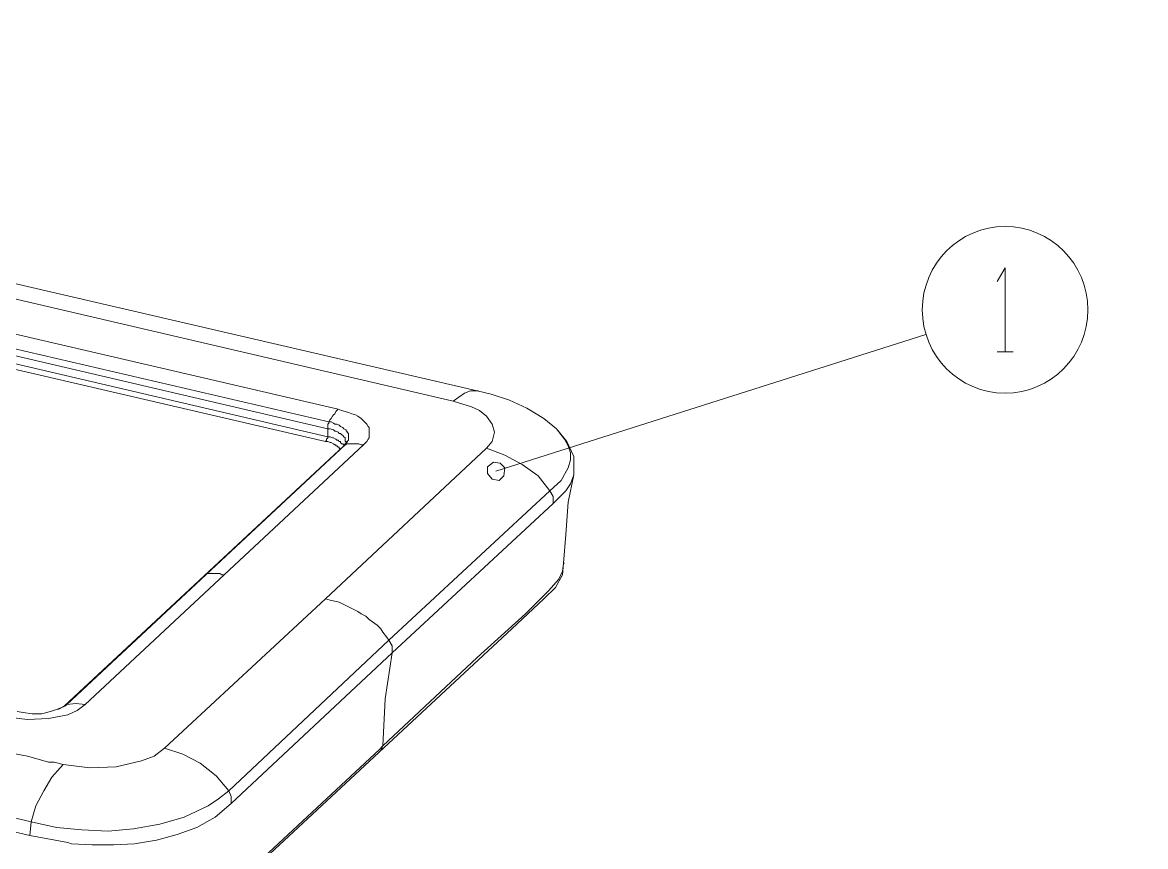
# Model space of a CAD drawing. Header units: centimetres. Extents: x -22.4 to 6.2, y -30.9 to -11.
# Drawn here: x -7.653 to -3.519, y -25.215 to -22.18 of the extents above; entities that cross this region are included whole.
import ezdxf

# ---------------------------------------------------------------- set-up
doc = ezdxf.new("R2010")
doc.units = ezdxf.units.CM
doc.header["$MEASUREMENT"] = 0
doc.layers.add('6', color=7, linetype='Continuous')
doc.layers.add('layer 1', color=7, linetype='Continuous')

msp = doc.modelspace()

# ---------------------------------------------------------------- linework, layer by layer
at = {"layer": '6', "color": 4, "lineweight": 9}
for points, knots in [([(-4.06542, -23.13464), (-4.06542, -23.13464), (-4.03579, -23.08384), (-4.03579, -23.08384), (-4.03579, -23.08384), (-4.03579, -23.08384), (-4.03579, -23.39287), (-4.03579, -23.39287)], [0, 0, 0, 0, 0.3333333, 0.3333333, 0.3333333, 0.3333333, 1, 1, 1, 1]), ([(-5.94079, -23.84161), (-5.94079, -23.84161), (-5.94079, -23.81621), (-5.94079, -23.81621), (-5.94079, -23.81621), (-5.94079, -23.81621), (-5.91962, -23.79927), (-5.91962, -23.79927), (-5.91962, -23.79927), (-5.91962, -23.79927), (-5.89422, -23.80351), (-5.89422, -23.80351), (-5.89422, -23.80351), (-5.89422, -23.80351), (-5.87729, -23.82044), (-5.87729, -23.82044), (-5.87729, -23.82044), (-5.87729, -23.82044), (-5.88152, -23.85007), (-5.88152, -23.85007), (-5.88152, -23.85007), (-5.88152, -23.85007), (-5.89845, -23.86701), (-5.89845, -23.86701), (-5.89845, -23.86701), (-5.89845, -23.86701), (-5.92385, -23.86277), (-5.92385, -23.86277), (-5.92385, -23.86277), (-5.92385, -23.86277), (-5.94079, -23.84161), (-5.94079, -23.84161)], [0, 0, 0, 0, 0.1111111, 0.1111111, 0.1111111, 0.1111111, 0.2222222, 0.2222222, 0.2222222, 0.2222222, 0.3333333, 0.3333333, 0.3333333, 0.3333333, 0.4444444, 0.4444444, 0.4444444, 0.4444444, 0.5555556, 0.5555556, 0.5555556, 0.5555556, 0.6666667, 0.6666667, 0.6666667, 0.6666667, 0.7777778, 0.7777778, 0.7777778, 0.7777778, 1, 1, 1, 1])]:
    msp.add_open_spline(points, degree=3, knots=knots, dxfattribs=at)
for points in [[(-5.91115, -23.83314), (-5.91115, -23.83314), (-4.32789, -23.32937), (-4.32789, -23.32937)], [(-4.06542, -23.39287), (-4.06542, -23.39287), (-4.00615, -23.39287), (-4.00615, -23.39287)]]:
    msp.add_open_spline(points, degree=3, dxfattribs=at)
at = {"layer": 'layer 1', "lineweight": 9}
for points, knots in [([(-21.92211, -30.90598), (-21.92211, -30.90598), (6.24226, -30.90598), (6.24226, -30.90598), (6.24226, -30.90598), (6.24226, -30.90598), (6.24226, -11.33528), (6.24226, -11.33528), (6.24226, -11.33528), (6.24226, -11.33528), (-21.92211, -11.33528), (-21.92211, -11.33528), (-21.92211, -11.33528), (-21.92211, -11.33528), (-21.92211, -30.90598), (-21.92211, -30.90598)], [0, 0, 0, 0, 0.2, 0.2, 0.2, 0.2, 0.4, 0.4, 0.4, 0.4, 0.6, 0.6, 0.6, 0.6, 1, 1, 1, 1]), ([(-4.03579, -22.93144), (-4.20412, -22.93144), (-4.34059, -23.06885), (-4.34059, -23.23835), (-4.34059, -23.23835), (-4.34059, -23.40786), (-4.20412, -23.54527), (-4.03579, -23.54527), (-4.03579, -23.54527), (-3.86745, -23.54527), (-3.73099, -23.40786), (-3.73099, -23.23836), (-3.73099, -23.23836), (-3.73099, -23.06885), (-3.86745, -22.93144), (-4.03579, -22.93144)], [0, 0, 0, 0, 0.2, 0.2, 0.2, 0.2, 0.4, 0.4, 0.4, 0.4, 0.6, 0.6, 0.6, 0.6, 1, 1, 1, 1]), ([(-5.97889, -23.53681), (-5.97889, -23.53681), (-6.00429, -23.53681), (-6.00429, -23.53681), (-6.00429, -23.53681), (-6.00429, -23.53681), (-6.02545, -23.54527), (-6.02545, -23.54527), (-6.02545, -23.54527), (-6.02545, -23.54527), (-6.06779, -23.57491), (-6.06779, -23.57491)], [0, 0, 0, 0, 0.25, 0.25, 0.25, 0.25, 0.5, 0.5, 0.5, 0.5, 1, 1, 1, 1]), ([(-5.68679, -23.67651), (-5.68679, -23.67651), (-5.73335, -23.63841), (-5.73335, -23.63841), (-5.73335, -23.63841), (-5.73335, -23.63841), (-5.79685, -23.60031), (-5.79685, -23.60031), (-5.79685, -23.60031), (-5.79685, -23.60031), (-5.86035, -23.57067), (-5.86035, -23.57067), (-5.86035, -23.57067), (-5.86035, -23.57067), (-5.92809, -23.54951), (-5.92809, -23.54951), (-5.92809, -23.54951), (-5.92809, -23.54951), (-5.97889, -23.53681), (-5.97889, -23.53681)], [0, 0, 0, 0, 0.1666667, 0.1666667, 0.1666667, 0.1666667, 0.3333333, 0.3333333, 0.3333333, 0.3333333, 0.5, 0.5, 0.5, 0.5, 0.6666667, 0.6666667, 0.6666667, 0.6666667, 1, 1, 1, 1]), ([(-6.39799, -23.73577), (-6.39799, -23.73577), (-6.38952, -23.72731), (-6.38952, -23.72731), (-6.38952, -23.72731), (-6.38952, -23.72731), (-6.38529, -23.72307), (-6.38529, -23.72307), (-6.38529, -23.72307), (-6.38529, -23.72307), (-6.38105, -23.71461), (-6.38105, -23.71461), (-6.38105, -23.71461), (-6.38105, -23.71461), (-6.37682, -23.71037), (-6.37682, -23.71037), (-6.37682, -23.71037), (-6.37682, -23.71037), (-6.37682, -23.70614), (-6.37682, -23.70614), (-6.37682, -23.70614), (-6.37682, -23.70614), (-6.37682, -23.69767), (-6.37682, -23.69767), (-6.37682, -23.69767), (-6.37682, -23.69767), (-6.37682, -23.69344), (-6.37682, -23.69344), (-6.37682, -23.69344), (-6.37682, -23.69344), (-6.37682, -23.68497), (-6.37682, -23.68497), (-6.37682, -23.68497), (-6.37682, -23.68497), (-6.37682, -23.68074), (-6.37682, -23.68074), (-6.37682, -23.68074), (-6.37682, -23.68074), (-6.37682, -23.67227), (-6.37682, -23.67227), (-6.37682, -23.67227), (-6.37682, -23.67227), (-6.38105, -23.66804), (-6.38105, -23.66804), (-6.38105, -23.66804), (-6.38105, -23.66804), (-6.38529, -23.65957), (-6.38529, -23.65957), (-6.38529, -23.65957), (-6.38529, -23.65957), (-6.38952, -23.65534), (-6.38952, -23.65534), (-6.38952, -23.65534), (-6.38952, -23.65534), (-6.39799, -23.64687), (-6.39799, -23.64687), (-6.39799, -23.64687), (-6.39799, -23.64687), (-6.40645, -23.63841), (-6.40645, -23.63841), (-6.40645, -23.63841), (-6.40645, -23.63841), (-6.41915, -23.62994), (-6.41915, -23.62994), (-6.41915, -23.62994), (-6.41915, -23.62994), (-6.42762, -23.62571), (-6.42762, -23.62571), (-6.42762, -23.62571), (-6.42762, -23.62571), (-6.44032, -23.62147), (-6.44032, -23.62147), (-6.44032, -23.62147), (-6.44032, -23.62147), (-6.45302, -23.61724), (-6.45302, -23.61724), (-6.45302, -23.61724), (-6.45302, -23.61724), (-6.46572, -23.61301), (-6.46572, -23.61301), (-6.46572, -23.61301), (-6.46572, -23.61301), (-6.47842, -23.60877), (-6.47842, -23.60877), (-6.47842, -23.60877), (-6.47842, -23.60877), (-6.49112, -23.60454), (-6.49112, -23.60454), (-6.49112, -23.60454), (-6.49112, -23.60454), (-6.49535, -23.60877), (-6.49535, -23.60877), (-6.49535, -23.60877), (-6.49535, -23.60877), (-6.49959, -23.61301), (-6.49959, -23.61301), (-6.49959, -23.61301), (-6.49959, -23.61301), (-6.50382, -23.62147), (-6.50382, -23.62147), (-6.50382, -23.62147), (-6.50382, -23.62147), (-6.50805, -23.62571), (-6.50805, -23.62571), (-6.50805, -23.62571), (-6.50805, -23.62571), (-6.51229, -23.62994), (-6.51229, -23.62994), (-6.51229, -23.62994), (-6.51229, -23.62994), (-6.51652, -23.63841), (-6.51652, -23.63841), (-6.51652, -23.63841), (-6.51652, -23.63841), (-6.52075, -23.64264), (-6.52075, -23.64264), (-6.52075, -23.64264), (-6.52075, -23.64264), (-6.52499, -23.65111), (-6.52499, -23.65111)], [0, 0, 0, 0, 0.0322581, 0.0322581, 0.0322581, 0.0322581, 0.0645161, 0.0645161, 0.0645161, 0.0645161, 0.0967742, 0.0967742, 0.0967742, 0.0967742, 0.1290323, 0.1290323, 0.1290323, 0.1290323, 0.1612903, 0.1612903, 0.1612903, 0.1612903, 0.1935484, 0.1935484, 0.1935484, 0.1935484, 0.2258065, 0.2258065, 0.2258065, 0.2258065, 0.2580645, 0.2580645, 0.2580645, 0.2580645, 0.2903226, 0.2903226, 0.2903226, 0.2903226, 0.3225806, 0.3225806, 0.3225806, 0.3225806, 0.3548387, 0.3548387, 0.3548387, 0.3548387, 0.3870968, 0.3870968, 0.3870968, 0.3870968, 0.4193548, 0.4193548, 0.4193548, 0.4193548, 0.4516129, 0.4516129, 0.4516129, 0.4516129, 0.483871, 0.483871, 0.483871, 0.483871, 0.516129, 0.516129, 0.516129, 0.516129, 0.5483871, 0.5483871, 0.5483871, 0.5483871, 0.5806452, 0.5806452, 0.5806452, 0.5806452, 0.6129032, 0.6129032, 0.6129032, 0.6129032, 0.6451613, 0.6451613, 0.6451613, 0.6451613, 0.6774194, 0.6774194, 0.6774194, 0.6774194, 0.7096774, 0.7096774, 0.7096774, 0.7096774, 0.7419355, 0.7419355, 0.7419355, 0.7419355, 0.7741935, 0.7741935, 0.7741935, 0.7741935, 0.8064516, 0.8064516, 0.8064516, 0.8064516, 0.8387097, 0.8387097, 0.8387097, 0.8387097, 0.8709677, 0.8709677, 0.8709677, 0.8709677, 0.9032258, 0.9032258, 0.9032258, 0.9032258, 0.9354839, 0.9354839, 0.9354839, 0.9354839, 1, 1, 1, 1]), ([(-6.06779, -23.57491), (-6.06779, -23.57491), (-6.00005, -23.59607), (-6.00005, -23.59607), (-6.00005, -23.59607), (-6.00005, -23.59607), (-5.97042, -23.60877), (-5.97042, -23.60877), (-5.97042, -23.60877), (-5.97042, -23.60877), (-5.94502, -23.62994), (-5.94502, -23.62994), (-5.94502, -23.62994), (-5.94502, -23.62994), (-5.92385, -23.65957), (-5.92385, -23.65957), (-5.92385, -23.65957), (-5.92385, -23.65957), (-5.91539, -23.68921), (-5.91539, -23.68921), (-5.91539, -23.68921), (-5.91539, -23.68921), (-5.92385, -23.72307), (-5.92385, -23.72307), (-5.92385, -23.72307), (-5.92385, -23.72307), (-5.94502, -23.74847), (-5.94502, -23.74847)], [0, 0, 0, 0, 0.125, 0.125, 0.125, 0.125, 0.25, 0.25, 0.25, 0.25, 0.375, 0.375, 0.375, 0.375, 0.5, 0.5, 0.5, 0.5, 0.625, 0.625, 0.625, 0.625, 0.75, 0.75, 0.75, 0.75, 1, 1, 1, 1]), ([(-6.52922, -23.67651), (-6.52922, -23.67651), (-6.52922, -23.67227), (-6.52922, -23.67227), (-6.52922, -23.67227), (-6.52922, -23.67227), (-6.52922, -23.66804), (-6.52922, -23.66804), (-6.52922, -23.66804), (-6.52922, -23.66804), (-6.52922, -23.66381), (-6.52922, -23.66381), (-6.52922, -23.66381), (-6.52922, -23.66381), (-6.52922, -23.65957), (-6.52922, -23.65957), (-6.52922, -23.65957), (-6.52922, -23.65957), (-6.52499, -23.65534), (-6.52499, -23.65534), (-6.52499, -23.65534), (-6.52499, -23.65534), (-6.52499, -23.65111), (-6.52499, -23.65111)], [0, 0, 0, 0, 0.1428571, 0.1428571, 0.1428571, 0.1428571, 0.2857143, 0.2857143, 0.2857143, 0.2857143, 0.4285714, 0.4285714, 0.4285714, 0.4285714, 0.5714286, 0.5714286, 0.5714286, 0.5714286, 0.7142857, 0.7142857, 0.7142857, 0.7142857, 1, 1, 1, 1]), ([(-6.46149, -23.72731), (-6.46149, -23.72731), (-6.46149, -23.72307), (-6.46149, -23.72307), (-6.46149, -23.72307), (-6.46149, -23.72307), (-6.46572, -23.72307), (-6.46572, -23.72307), (-6.46572, -23.72307), (-6.46572, -23.72307), (-6.46572, -23.71884), (-6.46572, -23.71884), (-6.46572, -23.71884), (-6.46572, -23.71884), (-6.46572, -23.71461), (-6.46572, -23.71461), (-6.46572, -23.71461), (-6.46572, -23.71461), (-6.46572, -23.71037), (-6.46572, -23.71037), (-6.46572, -23.71037), (-6.46572, -23.71037), (-6.46995, -23.70614), (-6.46995, -23.70614), (-6.46995, -23.70614), (-6.46995, -23.70614), (-6.47419, -23.70191), (-6.47419, -23.70191), (-6.47419, -23.70191), (-6.47419, -23.70191), (-6.47842, -23.69767), (-6.47842, -23.69767), (-6.47842, -23.69767), (-6.47842, -23.69767), (-6.48265, -23.69344), (-6.48265, -23.69344), (-6.48265, -23.69344), (-6.48265, -23.69344), (-6.48689, -23.69344), (-6.48689, -23.69344), (-6.48689, -23.69344), (-6.48689, -23.69344), (-6.49112, -23.68921), (-6.49112, -23.68921), (-6.49112, -23.68921), (-6.49112, -23.68921), (-6.49959, -23.68497), (-6.49959, -23.68497), (-6.49959, -23.68497), (-6.49959, -23.68497), (-6.50382, -23.68497), (-6.50382, -23.68497), (-6.50382, -23.68497), (-6.50382, -23.68497), (-6.50805, -23.68074), (-6.50805, -23.68074), (-6.50805, -23.68074), (-6.50805, -23.68074), (-6.52075, -23.67651), (-6.52075, -23.67651), (-6.52075, -23.67651), (-6.52075, -23.67651), (-6.52922, -23.67651), (-6.52922, -23.67651)], [0, 0, 0, 0, 0.0588235, 0.0588235, 0.0588235, 0.0588235, 0.1176471, 0.1176471, 0.1176471, 0.1176471, 0.1764706, 0.1764706, 0.1764706, 0.1764706, 0.2352941, 0.2352941, 0.2352941, 0.2352941, 0.2941176, 0.2941176, 0.2941176, 0.2941176, 0.3529412, 0.3529412, 0.3529412, 0.3529412, 0.4117647, 0.4117647, 0.4117647, 0.4117647, 0.4705882, 0.4705882, 0.4705882, 0.4705882, 0.5294118, 0.5294118, 0.5294118, 0.5294118, 0.5882353, 0.5882353, 0.5882353, 0.5882353, 0.6470588, 0.6470588, 0.6470588, 0.6470588, 0.7058824, 0.7058824, 0.7058824, 0.7058824, 0.7647059, 0.7647059, 0.7647059, 0.7647059, 0.8235294, 0.8235294, 0.8235294, 0.8235294, 0.8823529, 0.8823529, 0.8823529, 0.8823529, 1, 1, 1, 1]), ([(-6.46149, -23.72731), (-6.46149, -23.72731), (-6.45725, -23.72731), (-6.45725, -23.72731), (-6.45725, -23.72731), (-6.45725, -23.72731), (-6.45725, -23.72307), (-6.45725, -23.72307), (-6.45725, -23.72307), (-6.45725, -23.72307), (-6.45302, -23.71884), (-6.45302, -23.71884), (-6.45302, -23.71884), (-6.45302, -23.71884), (-6.45302, -23.71461), (-6.45302, -23.71461), (-6.45302, -23.71461), (-6.45302, -23.71461), (-6.45302, -23.71037), (-6.45302, -23.71037), (-6.45302, -23.71037), (-6.45302, -23.71037), (-6.45302, -23.70614), (-6.45302, -23.70614), (-6.45302, -23.70614), (-6.45302, -23.70614), (-6.45302, -23.70191), (-6.45302, -23.70191), (-6.45302, -23.70191), (-6.45302, -23.70191), (-6.45302, -23.69767), (-6.45302, -23.69767), (-6.45302, -23.69767), (-6.45302, -23.69767), (-6.45302, -23.69344), (-6.45302, -23.69344), (-6.45302, -23.69344), (-6.45302, -23.69344), (-6.45725, -23.68921), (-6.45725, -23.68921), (-6.45725, -23.68921), (-6.45725, -23.68921), (-6.45725, -23.68497), (-6.45725, -23.68497), (-6.45725, -23.68497), (-6.45725, -23.68497), (-6.46149, -23.68497), (-6.46149, -23.68497), (-6.46149, -23.68497), (-6.46149, -23.68497), (-6.46149, -23.68074), (-6.46149, -23.68074), (-6.46149, -23.68074), (-6.46149, -23.68074), (-6.46995, -23.67651), (-6.46995, -23.67651), (-6.46995, -23.67651), (-6.46995, -23.67651), (-6.47419, -23.67227), (-6.47419, -23.67227), (-6.47419, -23.67227), (-6.47419, -23.67227), (-6.48265, -23.66804), (-6.48265, -23.66804), (-6.48265, -23.66804), (-6.48265, -23.66804), (-6.48689, -23.66381), (-6.48689, -23.66381), (-6.48689, -23.66381), (-6.48689, -23.66381), (-6.49535, -23.65957), (-6.49535, -23.65957), (-6.49535, -23.65957), (-6.49535, -23.65957), (-6.50382, -23.65957), (-6.50382, -23.65957), (-6.50382, -23.65957), (-6.50382, -23.65957), (-6.50805, -23.65534), (-6.50805, -23.65534), (-6.50805, -23.65534), (-6.50805, -23.65534), (-6.51652, -23.65111), (-6.51652, -23.65111), (-6.51652, -23.65111), (-6.51652, -23.65111), (-6.52499, -23.65111), (-6.52499, -23.65111)], [0, 0, 0, 0, 0.0434783, 0.0434783, 0.0434783, 0.0434783, 0.0869565, 0.0869565, 0.0869565, 0.0869565, 0.1304348, 0.1304348, 0.1304348, 0.1304348, 0.173913, 0.173913, 0.173913, 0.173913, 0.2173913, 0.2173913, 0.2173913, 0.2173913, 0.2608696, 0.2608696, 0.2608696, 0.2608696, 0.3043478, 0.3043478, 0.3043478, 0.3043478, 0.3478261, 0.3478261, 0.3478261, 0.3478261, 0.3913043, 0.3913043, 0.3913043, 0.3913043, 0.4347826, 0.4347826, 0.4347826, 0.4347826, 0.4782609, 0.4782609, 0.4782609, 0.4782609, 0.5217391, 0.5217391, 0.5217391, 0.5217391, 0.5652174, 0.5652174, 0.5652174, 0.5652174, 0.6086957, 0.6086957, 0.6086957, 0.6086957, 0.6521739, 0.6521739, 0.6521739, 0.6521739, 0.6956522, 0.6956522, 0.6956522, 0.6956522, 0.7391304, 0.7391304, 0.7391304, 0.7391304, 0.7826087, 0.7826087, 0.7826087, 0.7826087, 0.826087, 0.826087, 0.826087, 0.826087, 0.8695652, 0.8695652, 0.8695652, 0.8695652, 0.9130435, 0.9130435, 0.9130435, 0.9130435, 1, 1, 1, 1]), ([(-5.62329, -23.84584), (-5.62329, -23.84584), (-5.62329, -23.82891), (-5.62329, -23.82891), (-5.62329, -23.82891), (-5.62329, -23.82891), (-5.62329, -23.77811), (-5.62329, -23.77811), (-5.62329, -23.77811), (-5.62329, -23.77811), (-5.64869, -23.72307), (-5.64869, -23.72307), (-5.64869, -23.72307), (-5.64869, -23.72307), (-5.68679, -23.67651), (-5.68679, -23.67651)], [0, 0, 0, 0, 0.2, 0.2, 0.2, 0.2, 0.4, 0.4, 0.4, 0.4, 0.6, 0.6, 0.6, 0.6, 1, 1, 1, 1]), ([(-6.53769, -23.72307), (-6.53769, -23.72307), (-6.53345, -23.71884), (-6.53345, -23.71884), (-6.53345, -23.71884), (-6.53345, -23.71884), (-6.53345, -23.71461), (-6.53345, -23.71461), (-6.53345, -23.71461), (-6.53345, -23.71461), (-6.52922, -23.71037), (-6.52922, -23.71037), (-6.52922, -23.71037), (-6.52922, -23.71037), (-6.52922, -23.70614), (-6.52922, -23.70614)], [0, 0, 0, 0, 0.2, 0.2, 0.2, 0.2, 0.4, 0.4, 0.4, 0.4, 0.6, 0.6, 0.6, 0.6, 1, 1, 1, 1]), ([(-6.53769, -23.72307), (-6.53769, -23.72307), (-6.52922, -23.72307), (-6.52922, -23.72307), (-6.52922, -23.72307), (-6.52922, -23.72307), (-6.52075, -23.72731), (-6.52075, -23.72731), (-6.52075, -23.72731), (-6.52075, -23.72731), (-6.51652, -23.72731), (-6.51652, -23.72731), (-6.51652, -23.72731), (-6.51652, -23.72731), (-6.50805, -23.73154), (-6.50805, -23.73154), (-6.50805, -23.73154), (-6.50805, -23.73154), (-6.50382, -23.73577), (-6.50382, -23.73577), (-6.50382, -23.73577), (-6.50382, -23.73577), (-6.49959, -23.73577), (-6.49959, -23.73577), (-6.49959, -23.73577), (-6.49959, -23.73577), (-6.49959, -23.74001), (-6.49959, -23.74001), (-6.49959, -23.74001), (-6.49959, -23.74001), (-6.49535, -23.74001), (-6.49535, -23.74001), (-6.49535, -23.74001), (-6.49535, -23.74001), (-6.49112, -23.74424), (-6.49112, -23.74424), (-6.49112, -23.74424), (-6.49112, -23.74424), (-6.48689, -23.74424), (-6.48689, -23.74424), (-6.48689, -23.74424), (-6.48689, -23.74424), (-6.48689, -23.74847), (-6.48689, -23.74847), (-6.48689, -23.74847), (-6.48689, -23.74847), (-6.48265, -23.75271), (-6.48265, -23.75271)], [0, 0, 0, 0, 0.0769231, 0.0769231, 0.0769231, 0.0769231, 0.1538462, 0.1538462, 0.1538462, 0.1538462, 0.2307692, 0.2307692, 0.2307692, 0.2307692, 0.3076923, 0.3076923, 0.3076923, 0.3076923, 0.3846154, 0.3846154, 0.3846154, 0.3846154, 0.4615385, 0.4615385, 0.4615385, 0.4615385, 0.5384615, 0.5384615, 0.5384615, 0.5384615, 0.6153846, 0.6153846, 0.6153846, 0.6153846, 0.6923077, 0.6923077, 0.6923077, 0.6923077, 0.7692308, 0.7692308, 0.7692308, 0.7692308, 0.8461538, 0.8461538, 0.8461538, 0.8461538, 1, 1, 1, 1]), ([(-6.52922, -23.70614), (-6.52922, -23.70614), (-6.52075, -23.70614), (-6.52075, -23.70614), (-6.52075, -23.70614), (-6.52075, -23.70614), (-6.51229, -23.71037), (-6.51229, -23.71037), (-6.51229, -23.71037), (-6.51229, -23.71037), (-6.50805, -23.71037), (-6.50805, -23.71037), (-6.50805, -23.71037), (-6.50805, -23.71037), (-6.49959, -23.71461), (-6.49959, -23.71461), (-6.49959, -23.71461), (-6.49959, -23.71461), (-6.49535, -23.71884), (-6.49535, -23.71884), (-6.49535, -23.71884), (-6.49535, -23.71884), (-6.49112, -23.71884), (-6.49112, -23.71884), (-6.49112, -23.71884), (-6.49112, -23.71884), (-6.48689, -23.72307), (-6.48689, -23.72307), (-6.48689, -23.72307), (-6.48689, -23.72307), (-6.48265, -23.72307), (-6.48265, -23.72307), (-6.48265, -23.72307), (-6.48265, -23.72307), (-6.48265, -23.72731), (-6.48265, -23.72731), (-6.48265, -23.72731), (-6.48265, -23.72731), (-6.47842, -23.73154), (-6.47842, -23.73154), (-6.47842, -23.73154), (-6.47842, -23.73154), (-6.47419, -23.73154), (-6.47419, -23.73154), (-6.47419, -23.73154), (-6.47419, -23.73154), (-6.46995, -23.73577), (-6.46995, -23.73577)], [0, 0, 0, 0, 0.0769231, 0.0769231, 0.0769231, 0.0769231, 0.1538462, 0.1538462, 0.1538462, 0.1538462, 0.2307692, 0.2307692, 0.2307692, 0.2307692, 0.3076923, 0.3076923, 0.3076923, 0.3076923, 0.3846154, 0.3846154, 0.3846154, 0.3846154, 0.4615385, 0.4615385, 0.4615385, 0.4615385, 0.5384615, 0.5384615, 0.5384615, 0.5384615, 0.6153846, 0.6153846, 0.6153846, 0.6153846, 0.6923077, 0.6923077, 0.6923077, 0.6923077, 0.7692308, 0.7692308, 0.7692308, 0.7692308, 0.8461538, 0.8461538, 0.8461538, 0.8461538, 1, 1, 1, 1]), ([(-6.46572, -23.73577), (-6.46572, -23.73577), (-6.46149, -23.73154), (-6.46149, -23.73154), (-6.46149, -23.73154), (-6.46149, -23.73154), (-6.46149, -23.72731), (-6.46149, -23.72731)], [0, 0, 0, 0, 0.3333333, 0.3333333, 0.3333333, 0.3333333, 1, 1, 1, 1]), ([(-5.71219, -23.90511), (-5.71219, -23.90511), (-5.66985, -23.86701), (-5.66985, -23.86701), (-5.66985, -23.86701), (-5.66985, -23.86701), (-5.64445, -23.82044), (-5.64445, -23.82044), (-5.64445, -23.82044), (-5.64445, -23.82044), (-5.63599, -23.79081), (-5.63599, -23.79081), (-5.63599, -23.79081), (-5.63599, -23.79081), (-5.63599, -23.76541), (-5.63599, -23.76541), (-5.63599, -23.76541), (-5.63599, -23.76541), (-5.64445, -23.74001), (-5.64445, -23.74001), (-5.64445, -23.74001), (-5.64445, -23.74001), (-5.65715, -23.71461), (-5.65715, -23.71461)], [0, 0, 0, 0, 0.1428571, 0.1428571, 0.1428571, 0.1428571, 0.2857143, 0.2857143, 0.2857143, 0.2857143, 0.4285714, 0.4285714, 0.4285714, 0.4285714, 0.5714286, 0.5714286, 0.5714286, 0.5714286, 0.7142857, 0.7142857, 0.7142857, 0.7142857, 1, 1, 1, 1]), ([(-7.50289, -24.70097), (-7.50289, -24.70097), (-7.49865, -24.69674), (-7.49865, -24.69674), (-7.49865, -24.69674), (-7.49865, -24.69674), (-6.46995, -23.74001), (-6.46995, -23.74001)], [0, 0, 0, 0, 0.3333333, 0.3333333, 0.3333333, 0.3333333, 1, 1, 1, 1]), ([(-5.94502, -23.74847), (-5.94502, -23.74847), (-6.53769, -24.30304), (-6.53769, -24.30304), (-6.53769, -24.30304), (-6.53769, -24.30304), (-6.52075, -24.30727), (-6.52075, -24.30727), (-6.52075, -24.30727), (-6.52075, -24.30727), (-6.50382, -24.31151), (-6.50382, -24.31151), (-6.50382, -24.31151), (-6.50382, -24.31151), (-6.48689, -24.31574), (-6.48689, -24.31574), (-6.48689, -24.31574), (-6.48689, -24.31574), (-6.46995, -24.32421), (-6.46995, -24.32421), (-6.46995, -24.32421), (-6.46995, -24.32421), (-6.45302, -24.33267), (-6.45302, -24.33267), (-6.45302, -24.33267), (-6.45302, -24.33267), (-6.43609, -24.34114), (-6.43609, -24.34114), (-6.43609, -24.34114), (-6.43609, -24.34114), (-6.41915, -24.34961), (-6.41915, -24.34961), (-6.41915, -24.34961), (-6.41915, -24.34961), (-6.40645, -24.35807), (-6.40645, -24.35807), (-6.40645, -24.35807), (-6.40645, -24.35807), (-6.38952, -24.36654), (-6.38952, -24.36654), (-6.38952, -24.36654), (-6.38952, -24.36654), (-6.37682, -24.37924), (-6.37682, -24.37924), (-6.37682, -24.37924), (-6.37682, -24.37924), (-6.36412, -24.38771), (-6.36412, -24.38771), (-6.36412, -24.38771), (-6.36412, -24.38771), (-6.34719, -24.40041), (-6.34719, -24.40041), (-6.34719, -24.40041), (-6.34719, -24.40041), (-6.33449, -24.41311), (-6.33449, -24.41311), (-6.33449, -24.41311), (-6.33449, -24.41311), (-6.32602, -24.42581), (-6.32602, -24.42581), (-6.32602, -24.42581), (-6.32602, -24.42581), (-6.31332, -24.44274), (-6.31332, -24.44274), (-6.31332, -24.44274), (-6.31332, -24.44274), (-6.30485, -24.45544), (-6.30485, -24.45544)], [0, 0, 0, 0, 0.0555556, 0.0555556, 0.0555556, 0.0555556, 0.1111111, 0.1111111, 0.1111111, 0.1111111, 0.1666667, 0.1666667, 0.1666667, 0.1666667, 0.2222222, 0.2222222, 0.2222222, 0.2222222, 0.2777778, 0.2777778, 0.2777778, 0.2777778, 0.3333333, 0.3333333, 0.3333333, 0.3333333, 0.3888889, 0.3888889, 0.3888889, 0.3888889, 0.4444444, 0.4444444, 0.4444444, 0.4444444, 0.5, 0.5, 0.5, 0.5, 0.5555556, 0.5555556, 0.5555556, 0.5555556, 0.6111111, 0.6111111, 0.6111111, 0.6111111, 0.6666667, 0.6666667, 0.6666667, 0.6666667, 0.7222222, 0.7222222, 0.7222222, 0.7222222, 0.7777778, 0.7777778, 0.7777778, 0.7777778, 0.8333333, 0.8333333, 0.8333333, 0.8333333, 0.8888889, 0.8888889, 0.8888889, 0.8888889, 1, 1, 1, 1]), ([(-6.46149, -23.73154), (-6.46149, -23.73154), (-6.46149, -23.73577), (-6.46149, -23.73577), (-6.46149, -23.73577), (-6.46149, -23.73577), (-6.46572, -23.73577), (-6.46572, -23.73577)], [0, 0, 0, 0, 0.3333333, 0.3333333, 0.3333333, 0.3333333, 1, 1, 1, 1]), ([(-6.39799, -23.73577), (-6.39799, -23.73577), (-6.40645, -23.73577), (-6.40645, -23.73577), (-6.40645, -23.73577), (-6.40645, -23.73577), (-6.41492, -23.73154), (-6.41492, -23.73154), (-6.41492, -23.73154), (-6.41492, -23.73154), (-6.42339, -23.73154), (-6.42339, -23.73154), (-6.42339, -23.73154), (-6.42339, -23.73154), (-6.42762, -23.73154), (-6.42762, -23.73154), (-6.42762, -23.73154), (-6.42762, -23.73154), (-6.43609, -23.73154), (-6.43609, -23.73154), (-6.43609, -23.73154), (-6.43609, -23.73154), (-6.44032, -23.73154), (-6.44032, -23.73154), (-6.44032, -23.73154), (-6.44032, -23.73154), (-6.44455, -23.73154), (-6.44455, -23.73154), (-6.44455, -23.73154), (-6.44455, -23.73154), (-6.44879, -23.73154), (-6.44879, -23.73154), (-6.44879, -23.73154), (-6.44879, -23.73154), (-6.45302, -23.73154), (-6.45302, -23.73154), (-6.45302, -23.73154), (-6.45302, -23.73154), (-6.45725, -23.73154), (-6.45725, -23.73154), (-6.45725, -23.73154), (-6.45725, -23.73154), (-6.46149, -23.73154), (-6.46149, -23.73154)], [0, 0, 0, 0, 0.0833333, 0.0833333, 0.0833333, 0.0833333, 0.1666667, 0.1666667, 0.1666667, 0.1666667, 0.25, 0.25, 0.25, 0.25, 0.3333333, 0.3333333, 0.3333333, 0.3333333, 0.4166667, 0.4166667, 0.4166667, 0.4166667, 0.5, 0.5, 0.5, 0.5, 0.5833333, 0.5833333, 0.5833333, 0.5833333, 0.6666667, 0.6666667, 0.6666667, 0.6666667, 0.75, 0.75, 0.75, 0.75, 0.8333333, 0.8333333, 0.8333333, 0.8333333, 1, 1, 1, 1]), ([(-5.71219, -23.90511), (-5.71219, -23.90511), (-5.75452, -23.85007), (-5.75452, -23.85007), (-5.75452, -23.85007), (-5.75452, -23.85007), (-5.81379, -23.80774), (-5.81379, -23.80774), (-5.81379, -23.80774), (-5.81379, -23.80774), (-5.87729, -23.77387), (-5.87729, -23.77387), (-5.87729, -23.77387), (-5.87729, -23.77387), (-5.94502, -23.74847), (-5.94502, -23.74847)], [0, 0, 0, 0, 0.2, 0.2, 0.2, 0.2, 0.4, 0.4, 0.4, 0.4, 0.6, 0.6, 0.6, 0.6, 1, 1, 1, 1]), ([(-5.69949, -23.95167), (-5.69949, -23.95167), (-5.65292, -23.90511), (-5.65292, -23.90511), (-5.65292, -23.90511), (-5.65292, -23.90511), (-5.63599, -23.87971), (-5.63599, -23.87971), (-5.63599, -23.87971), (-5.63599, -23.87971), (-5.62329, -23.84584), (-5.62329, -23.84584)], [0, 0, 0, 0, 0.25, 0.25, 0.25, 0.25, 0.5, 0.5, 0.5, 0.5, 1, 1, 1, 1]), ([(-5.66139, -24.17181), (-5.66139, -24.17181), (-5.65292, -24.06597), (-5.65292, -24.06597), (-5.65292, -24.06597), (-5.65292, -24.06597), (-5.64445, -23.94744), (-5.64445, -23.94744), (-5.64445, -23.94744), (-5.64445, -23.94744), (-5.62329, -23.84584), (-5.62329, -23.84584)], [0, 0, 0, 0, 0.25, 0.25, 0.25, 0.25, 0.5, 0.5, 0.5, 0.5, 1, 1, 1, 1]), ([(-5.71219, -23.90511), (-5.71219, -23.90511), (-5.69949, -23.92627), (-5.69949, -23.92627), (-5.69949, -23.92627), (-5.69949, -23.92627), (-5.69949, -23.95167), (-5.69949, -23.95167)], [0, 0, 0, 0, 0.3333333, 0.3333333, 0.3333333, 0.3333333, 1, 1, 1, 1]), ([(-7.62565, -25.17511), (-7.62565, -25.17511), (-11.94789, -24.16757), (-11.94789, -24.16757), (-11.94789, -24.16757), (-11.94789, -24.16757), (-12.04102, -24.14641), (-12.04102, -24.14641), (-12.04102, -24.14641), (-12.04102, -24.14641), (-12.12992, -24.11254), (-12.12992, -24.11254), (-12.12992, -24.11254), (-12.12992, -24.11254), (-12.17225, -24.08714), (-12.17225, -24.08714), (-12.17225, -24.08714), (-12.17225, -24.08714), (-12.21459, -24.05751), (-12.21459, -24.05751), (-12.21459, -24.05751), (-12.21459, -24.05751), (-12.24422, -24.01941), (-12.24422, -24.01941), (-12.24422, -24.01941), (-12.24422, -24.01941), (-12.26539, -23.97707), (-12.26539, -23.97707)], [0, 0, 0, 0, 0.125, 0.125, 0.125, 0.125, 0.25, 0.25, 0.25, 0.25, 0.375, 0.375, 0.375, 0.375, 0.5, 0.5, 0.5, 0.5, 0.625, 0.625, 0.625, 0.625, 0.75, 0.75, 0.75, 0.75, 1, 1, 1, 1]), ([(-11.93942, -24.11677), (-11.93942, -24.11677), (-11.47375, -24.22684), (-11.47375, -24.22684), (-11.47375, -24.22684), (-11.47375, -24.22684), (-11.28325, -24.26917), (-11.28325, -24.26917), (-11.28325, -24.26917), (-11.28325, -24.26917), (-9.81852, -24.61207), (-9.81852, -24.61207), (-9.81852, -24.61207), (-9.81852, -24.61207), (-9.63225, -24.65441), (-9.63225, -24.65441), (-9.63225, -24.65441), (-9.63225, -24.65441), (-8.16329, -24.99731), (-8.16329, -24.99731), (-8.16329, -24.99731), (-8.16329, -24.99731), (-7.98125, -25.03964), (-7.98125, -25.03964), (-7.98125, -25.03964), (-7.98125, -25.03964), (-7.97702, -25.03964), (-7.97702, -25.03964), (-7.97702, -25.03964), (-7.97702, -25.03964), (-7.62142, -25.12431), (-7.62142, -25.12431)], [0, 0, 0, 0, 0.1111111, 0.1111111, 0.1111111, 0.1111111, 0.2222222, 0.2222222, 0.2222222, 0.2222222, 0.3333333, 0.3333333, 0.3333333, 0.3333333, 0.4444444, 0.4444444, 0.4444444, 0.4444444, 0.5555556, 0.5555556, 0.5555556, 0.5555556, 0.6666667, 0.6666667, 0.6666667, 0.6666667, 0.7777778, 0.7777778, 0.7777778, 0.7777778, 1, 1, 1, 1]), ([(-6.32602, -24.84491), (-6.32602, -24.84491), (-5.97889, -24.51894), (-5.97889, -24.51894), (-5.97889, -24.51894), (-5.97889, -24.51894), (-5.80109, -24.35807), (-5.80109, -24.35807), (-5.80109, -24.35807), (-5.80109, -24.35807), (-5.71642, -24.27341), (-5.71642, -24.27341), (-5.71642, -24.27341), (-5.71642, -24.27341), (-5.67832, -24.23107), (-5.67832, -24.23107), (-5.67832, -24.23107), (-5.67832, -24.23107), (-5.66562, -24.20144), (-5.66562, -24.20144), (-5.66562, -24.20144), (-5.66562, -24.20144), (-5.66139, -24.17181), (-5.66139, -24.17181)], [0, 0, 0, 0, 0.1428571, 0.1428571, 0.1428571, 0.1428571, 0.2857143, 0.2857143, 0.2857143, 0.2857143, 0.4285714, 0.4285714, 0.4285714, 0.4285714, 0.5714286, 0.5714286, 0.5714286, 0.5714286, 0.7142857, 0.7142857, 0.7142857, 0.7142857, 1, 1, 1, 1]), ([(-5.73335, -24.30304), (-5.73335, -24.30304), (-5.69102, -24.26071), (-5.69102, -24.26071), (-5.69102, -24.26071), (-5.69102, -24.26071), (-5.66562, -24.21414), (-5.66562, -24.21414), (-5.66562, -24.21414), (-5.66562, -24.21414), (-5.66139, -24.17181), (-5.66139, -24.17181)], [0, 0, 0, 0, 0.25, 0.25, 0.25, 0.25, 0.5, 0.5, 0.5, 0.5, 1, 1, 1, 1]), ([(-6.91022, -24.21414), (-6.91022, -24.21414), (-6.91869, -24.21414), (-6.91869, -24.21414), (-6.91869, -24.21414), (-6.91869, -24.21414), (-6.92715, -24.20991), (-6.92715, -24.20991), (-6.92715, -24.20991), (-6.92715, -24.20991), (-6.93562, -24.20991), (-6.93562, -24.20991), (-6.93562, -24.20991), (-6.93562, -24.20991), (-6.94409, -24.20991), (-6.94409, -24.20991), (-6.94409, -24.20991), (-6.94409, -24.20991), (-6.94832, -24.20991), (-6.94832, -24.20991), (-6.94832, -24.20991), (-6.94832, -24.20991), (-6.95255, -24.20991), (-6.95255, -24.20991), (-6.95255, -24.20991), (-6.95255, -24.20991), (-6.95679, -24.20991), (-6.95679, -24.20991), (-6.95679, -24.20991), (-6.95679, -24.20991), (-6.96102, -24.20991), (-6.96102, -24.20991), (-6.96102, -24.20991), (-6.96102, -24.20991), (-6.96525, -24.20991), (-6.96525, -24.20991), (-6.96525, -24.20991), (-6.96525, -24.20991), (-6.96949, -24.20991), (-6.96949, -24.20991), (-6.96949, -24.20991), (-6.96949, -24.20991), (-6.97372, -24.20991), (-6.97372, -24.20991), (-6.97372, -24.20991), (-6.97372, -24.20991), (-6.97795, -24.21414), (-6.97795, -24.21414)], [0, 0, 0, 0, 0.0769231, 0.0769231, 0.0769231, 0.0769231, 0.1538462, 0.1538462, 0.1538462, 0.1538462, 0.2307692, 0.2307692, 0.2307692, 0.2307692, 0.3076923, 0.3076923, 0.3076923, 0.3076923, 0.3846154, 0.3846154, 0.3846154, 0.3846154, 0.4615385, 0.4615385, 0.4615385, 0.4615385, 0.5384615, 0.5384615, 0.5384615, 0.5384615, 0.6153846, 0.6153846, 0.6153846, 0.6153846, 0.6923077, 0.6923077, 0.6923077, 0.6923077, 0.7692308, 0.7692308, 0.7692308, 0.7692308, 0.8461538, 0.8461538, 0.8461538, 0.8461538, 1, 1, 1, 1]), ([(-6.91022, -25.39947), (-6.91022, -25.39947), (-6.82979, -25.32327), (-6.82979, -25.32327), (-6.82979, -25.32327), (-6.82979, -25.32327), (-5.85189, -24.41311), (-5.85189, -24.41311), (-5.85189, -24.41311), (-5.85189, -24.41311), (-5.73335, -24.30304), (-5.73335, -24.30304)], [0, 0, 0, 0, 0.25, 0.25, 0.25, 0.25, 0.5, 0.5, 0.5, 0.5, 1, 1, 1, 1]), ([(-6.30485, -24.45544), (-6.30485, -24.45544), (-6.29215, -24.47661), (-6.29215, -24.47661), (-6.29215, -24.47661), (-6.29215, -24.47661), (-6.29215, -24.50201), (-6.29215, -24.50201)], [0, 0, 0, 0, 0.3333333, 0.3333333, 0.3333333, 0.3333333, 1, 1, 1, 1]), ([(-6.32602, -24.84491), (-6.32602, -24.84491), (-6.31755, -24.67134), (-6.31755, -24.67134), (-6.31755, -24.67134), (-6.31755, -24.67134), (-6.29215, -24.50201), (-6.29215, -24.50201)], [0, 0, 0, 0, 0.3333333, 0.3333333, 0.3333333, 0.3333333, 1, 1, 1, 1]), ([(-7.42245, -24.69251), (-7.42245, -24.69251), (-7.45209, -24.71367), (-7.45209, -24.71367), (-7.45209, -24.71367), (-7.45209, -24.71367), (-7.48595, -24.73061), (-7.48595, -24.73061), (-7.48595, -24.73061), (-7.48595, -24.73061), (-7.55792, -24.74331), (-7.55792, -24.74331), (-7.55792, -24.74331), (-7.55792, -24.74331), (-7.63412, -24.74754), (-7.63412, -24.74754), (-7.63412, -24.74754), (-7.63412, -24.74754), (-7.70609, -24.73907), (-7.70609, -24.73907)], [0, 0, 0, 0, 0.1666667, 0.1666667, 0.1666667, 0.1666667, 0.3333333, 0.3333333, 0.3333333, 0.3333333, 0.5, 0.5, 0.5, 0.5, 0.6666667, 0.6666667, 0.6666667, 0.6666667, 1, 1, 1, 1]), ([(-7.52405, -24.70944), (-7.52405, -24.70944), (-7.54945, -24.71791), (-7.54945, -24.71791), (-7.54945, -24.71791), (-7.54945, -24.71791), (-7.58332, -24.72637), (-7.58332, -24.72637), (-7.58332, -24.72637), (-7.58332, -24.72637), (-7.61719, -24.72637), (-7.61719, -24.72637), (-7.61719, -24.72637), (-7.61719, -24.72637), (-7.65105, -24.72214), (-7.65105, -24.72214), (-7.65105, -24.72214), (-7.65105, -24.72214), (-7.67222, -24.71791), (-7.67222, -24.71791)], [0, 0, 0, 0, 0.1666667, 0.1666667, 0.1666667, 0.1666667, 0.3333333, 0.3333333, 0.3333333, 0.3333333, 0.5, 0.5, 0.5, 0.5, 0.6666667, 0.6666667, 0.6666667, 0.6666667, 1, 1, 1, 1]), ([(-7.50289, -24.70097), (-7.50289, -24.70097), (-7.51982, -24.70944), (-7.51982, -24.70944), (-7.51982, -24.70944), (-7.51982, -24.70944), (-7.52405, -24.70944), (-7.52405, -24.70944)], [0, 0, 0, 0, 0.3333333, 0.3333333, 0.3333333, 0.3333333, 1, 1, 1, 1]), ([(-7.42245, -24.69251), (-7.42245, -24.69251), (-7.45632, -24.68827), (-7.45632, -24.68827), (-7.45632, -24.68827), (-7.45632, -24.68827), (-7.49019, -24.69251), (-7.49019, -24.69251)], [0, 0, 0, 0, 0.3333333, 0.3333333, 0.3333333, 0.3333333, 1, 1, 1, 1]), ([(-7.59602, -25.50954), (-7.59602, -25.50954), (-7.50289, -25.52647), (-7.50289, -25.52647), (-7.50289, -25.52647), (-7.50289, -25.52647), (-7.40975, -25.53917), (-7.40975, -25.53917), (-7.40975, -25.53917), (-7.40975, -25.53917), (-7.31662, -25.53917), (-7.31662, -25.53917), (-7.31662, -25.53917), (-7.31662, -25.53917), (-7.21925, -25.53071), (-7.21925, -25.53071), (-7.21925, -25.53071), (-7.21925, -25.53071), (-7.13035, -25.50954), (-7.13035, -25.50954), (-7.13035, -25.50954), (-7.13035, -25.50954), (-7.04145, -25.47991), (-7.04145, -25.47991), (-7.04145, -25.47991), (-7.04145, -25.47991), (-6.99912, -25.45874), (-6.99912, -25.45874), (-6.99912, -25.45874), (-6.99912, -25.45874), (-6.96102, -25.43334), (-6.96102, -25.43334), (-6.96102, -25.43334), (-6.96102, -25.43334), (-6.88905, -25.36984), (-6.88905, -25.36984), (-6.88905, -25.36984), (-6.88905, -25.36984), (-6.33872, -24.85761), (-6.33872, -24.85761)], [0, 0, 0, 0, 0.0909091, 0.0909091, 0.0909091, 0.0909091, 0.1818182, 0.1818182, 0.1818182, 0.1818182, 0.2727273, 0.2727273, 0.2727273, 0.2727273, 0.3636364, 0.3636364, 0.3636364, 0.3636364, 0.4545455, 0.4545455, 0.4545455, 0.4545455, 0.5454545, 0.5454545, 0.5454545, 0.5454545, 0.6363636, 0.6363636, 0.6363636, 0.6363636, 0.7272727, 0.7272727, 0.7272727, 0.7272727, 0.8181818, 0.8181818, 0.8181818, 0.8181818, 1, 1, 1, 1]), ([(-7.50289, -24.91264), (-7.50289, -24.91264), (-7.40552, -24.92534), (-7.40552, -24.92534), (-7.40552, -24.92534), (-7.40552, -24.92534), (-7.30815, -24.92111), (-7.30815, -24.92111), (-7.30815, -24.92111), (-7.30815, -24.92111), (-7.21502, -24.89994), (-7.21502, -24.89994), (-7.21502, -24.89994), (-7.21502, -24.89994), (-7.16845, -24.88301), (-7.16845, -24.88301), (-7.16845, -24.88301), (-7.16845, -24.88301), (-7.13035, -24.85337), (-7.13035, -24.85337)], [0, 0, 0, 0, 0.1666667, 0.1666667, 0.1666667, 0.1666667, 0.3333333, 0.3333333, 0.3333333, 0.3333333, 0.5, 0.5, 0.5, 0.5, 0.6666667, 0.6666667, 0.6666667, 0.6666667, 1, 1, 1, 1]), ([(-6.89329, -25.01001), (-6.89329, -25.01001), (-6.93985, -24.95497), (-6.93985, -24.95497), (-6.93985, -24.95497), (-6.93985, -24.95497), (-6.99912, -24.90841), (-6.99912, -24.90841), (-6.99912, -24.90841), (-6.99912, -24.90841), (-7.06262, -24.87454), (-7.06262, -24.87454), (-7.06262, -24.87454), (-7.06262, -24.87454), (-7.13035, -24.85337), (-7.13035, -24.85337)], [0, 0, 0, 0, 0.2, 0.2, 0.2, 0.2, 0.4, 0.4, 0.4, 0.4, 0.6, 0.6, 0.6, 0.6, 1, 1, 1, 1]), ([(-7.62142, -25.12431), (-7.62142, -25.12431), (-7.60449, -25.06504), (-7.60449, -25.06504), (-7.60449, -25.06504), (-7.60449, -25.06504), (-7.57485, -25.01001), (-7.57485, -25.01001), (-7.57485, -25.01001), (-7.57485, -25.01001), (-7.54522, -24.95921), (-7.54522, -24.95921), (-7.54522, -24.95921), (-7.54522, -24.95921), (-7.50289, -24.91264), (-7.50289, -24.91264)], [0, 0, 0, 0, 0.2, 0.2, 0.2, 0.2, 0.4, 0.4, 0.4, 0.4, 0.6, 0.6, 0.6, 0.6, 1, 1, 1, 1]), ([(-6.89329, -25.01001), (-6.89329, -25.01001), (-6.93139, -25.03964), (-6.93139, -25.03964), (-6.93139, -25.03964), (-6.93139, -25.03964), (-6.96949, -25.06504), (-6.96949, -25.06504), (-6.96949, -25.06504), (-6.96949, -25.06504), (-7.05839, -25.10737), (-7.05839, -25.10737), (-7.05839, -25.10737), (-7.05839, -25.10737), (-7.14729, -25.13277), (-7.14729, -25.13277), (-7.14729, -25.13277), (-7.14729, -25.13277), (-7.24465, -25.14971), (-7.24465, -25.14971), (-7.24465, -25.14971), (-7.24465, -25.14971), (-7.33779, -25.15817), (-7.33779, -25.15817), (-7.33779, -25.15817), (-7.33779, -25.15817), (-7.43515, -25.15394), (-7.43515, -25.15394), (-7.43515, -25.15394), (-7.43515, -25.15394), (-7.52829, -25.14547), (-7.52829, -25.14547), (-7.52829, -25.14547), (-7.52829, -25.14547), (-7.62142, -25.12431), (-7.62142, -25.12431)], [0, 0, 0, 0, 0.1, 0.1, 0.1, 0.1, 0.2, 0.2, 0.2, 0.2, 0.3, 0.3, 0.3, 0.3, 0.4, 0.4, 0.4, 0.4, 0.5, 0.5, 0.5, 0.5, 0.6, 0.6, 0.6, 0.6, 0.7, 0.7, 0.7, 0.7, 0.8, 0.8, 0.8, 0.8, 1, 1, 1, 1]), ([(-6.89329, -25.01001), (-6.89329, -25.01001), (-6.88482, -25.03117), (-6.88482, -25.03117), (-6.88482, -25.03117), (-6.88482, -25.03117), (-6.88482, -25.05657), (-6.88482, -25.05657)], [0, 0, 0, 0, 0.3333333, 0.3333333, 0.3333333, 0.3333333, 1, 1, 1, 1]), ([(-6.88482, -25.05657), (-6.88482, -25.05657), (-6.94409, -25.10737), (-6.94409, -25.10737), (-6.94409, -25.10737), (-6.94409, -25.10737), (-7.01182, -25.14547), (-7.01182, -25.14547), (-7.01182, -25.14547), (-7.01182, -25.14547), (-7.08379, -25.17087), (-7.08379, -25.17087), (-7.08379, -25.17087), (-7.08379, -25.17087), (-7.15999, -25.19204), (-7.15999, -25.19204), (-7.15999, -25.19204), (-7.15999, -25.19204), (-7.24042, -25.20474), (-7.24042, -25.20474), (-7.24042, -25.20474), (-7.24042, -25.20474), (-7.31662, -25.20897), (-7.31662, -25.20897), (-7.31662, -25.20897), (-7.31662, -25.20897), (-7.39705, -25.20897), (-7.39705, -25.20897), (-7.39705, -25.20897), (-7.39705, -25.20897), (-7.47325, -25.20474), (-7.47325, -25.20474)], [0, 0, 0, 0, 0.1111111, 0.1111111, 0.1111111, 0.1111111, 0.2222222, 0.2222222, 0.2222222, 0.2222222, 0.3333333, 0.3333333, 0.3333333, 0.3333333, 0.4444444, 0.4444444, 0.4444444, 0.4444444, 0.5555556, 0.5555556, 0.5555556, 0.5555556, 0.6666667, 0.6666667, 0.6666667, 0.6666667, 0.7777778, 0.7777778, 0.7777778, 0.7777778, 1, 1, 1, 1]), ([(-7.96009, -25.13701), (-7.96009, -25.13701), (-7.90082, -25.15817), (-7.90082, -25.15817), (-7.90082, -25.15817), (-7.90082, -25.15817), (-7.84155, -25.18781), (-7.84155, -25.18781), (-7.84155, -25.18781), (-7.84155, -25.18781), (-7.78652, -25.22167), (-7.78652, -25.22167), (-7.78652, -25.22167), (-7.78652, -25.22167), (-7.73572, -25.26401), (-7.73572, -25.26401), (-7.73572, -25.26401), (-7.73572, -25.26401), (-7.69339, -25.31481), (-7.69339, -25.31481), (-7.69339, -25.31481), (-7.69339, -25.31481), (-7.65952, -25.36561), (-7.65952, -25.36561), (-7.65952, -25.36561), (-7.65952, -25.36561), (-7.62989, -25.42487), (-7.62989, -25.42487), (-7.62989, -25.42487), (-7.62989, -25.42487), (-7.61719, -25.48837), (-7.61719, -25.48837)], [0, 0, 0, 0, 0.1111111, 0.1111111, 0.1111111, 0.1111111, 0.2222222, 0.2222222, 0.2222222, 0.2222222, 0.3333333, 0.3333333, 0.3333333, 0.3333333, 0.4444444, 0.4444444, 0.4444444, 0.4444444, 0.5555556, 0.5555556, 0.5555556, 0.5555556, 0.6666667, 0.6666667, 0.6666667, 0.6666667, 0.7777778, 0.7777778, 0.7777778, 0.7777778, 1, 1, 1, 1]), ([(-7.96432, -25.14971), (-7.96432, -25.14971), (-7.90505, -25.16664), (-7.90505, -25.16664), (-7.90505, -25.16664), (-7.90505, -25.16664), (-7.83732, -25.20051), (-7.83732, -25.20051), (-7.83732, -25.20051), (-7.83732, -25.20051), (-7.77382, -25.24707), (-7.77382, -25.24707), (-7.77382, -25.24707), (-7.77382, -25.24707), (-7.71879, -25.30211), (-7.71879, -25.30211), (-7.71879, -25.30211), (-7.71879, -25.30211), (-7.67222, -25.36561), (-7.67222, -25.36561), (-7.67222, -25.36561), (-7.67222, -25.36561), (-7.64682, -25.43334), (-7.64682, -25.43334), (-7.64682, -25.43334), (-7.64682, -25.43334), (-7.63412, -25.49261), (-7.63412, -25.49261)], [0, 0, 0, 0, 0.125, 0.125, 0.125, 0.125, 0.25, 0.25, 0.25, 0.25, 0.375, 0.375, 0.375, 0.375, 0.5, 0.5, 0.5, 0.5, 0.625, 0.625, 0.625, 0.625, 0.75, 0.75, 0.75, 0.75, 1, 1, 1, 1])]:
    msp.add_open_spline(points, degree=3, knots=knots, dxfattribs=at)
for points in [[(-10.38579, -22.56737), (-10.38579, -22.56737), (-6.06779, -23.57491), (-6.06779, -23.57491)], [(-5.97889, -23.53681), (-5.97889, -23.53681), (-10.30112, -22.53351), (-10.30112, -22.53351)], [(-6.49112, -23.60454), (-6.49112, -23.60454), (-10.18682, -22.74517), (-10.18682, -22.74517)], [(-6.52922, -23.67651), (-6.52922, -23.67651), (-10.22492, -22.81291), (-10.22492, -22.81291)], [(-6.52499, -23.65111), (-6.52499, -23.65111), (-10.22069, -22.79174), (-10.22069, -22.79174)], [(-10.22492, -22.84254), (-10.22492, -22.84254), (-6.52922, -23.70614), (-6.52922, -23.70614)], [(-10.23339, -22.86371), (-10.23339, -22.86371), (-6.53769, -23.72307), (-6.53769, -23.72307)], [(-5.97889, -23.53681), (-5.97889, -23.53681), (-5.97465, -23.53681), (-5.97465, -23.53681)], [(-6.52922, -23.67651), (-6.52922, -23.67651), (-6.52922, -23.70614), (-6.52922, -23.70614)], [(-5.65715, -23.71461), (-5.65715, -23.71461), (-5.68679, -23.67651), (-5.68679, -23.67651)], [(-6.46149, -23.72731), (-6.46149, -23.72731), (-6.46572, -23.73154), (-6.46572, -23.73154)], [(-6.46149, -23.72731), (-6.46149, -23.72731), (-6.45725, -23.72731), (-6.45725, -23.72731)], [(-7.49019, -24.69251), (-7.49019, -24.69251), (-6.46572, -23.73577), (-6.46572, -23.73577)], [(-7.42245, -24.69251), (-7.42245, -24.69251), (-6.39799, -23.73577), (-6.39799, -23.73577)], [(-6.46572, -23.73154), (-6.46572, -23.73154), (-6.46995, -23.74001), (-6.46995, -23.74001)], [(-6.46995, -23.74001), (-6.46995, -23.74001), (-6.46995, -23.73577), (-6.46995, -23.73577)], [(-6.46995, -23.74001), (-6.46995, -23.74001), (-6.46572, -23.73577), (-6.46572, -23.73577)], [(-6.30485, -24.45544), (-6.30485, -24.45544), (-5.71219, -23.90511), (-5.71219, -23.90511)], [(-6.29215, -24.50201), (-6.29215, -24.50201), (-5.69949, -23.95167), (-5.69949, -23.95167)], [(-5.66139, -24.17181), (-5.66139, -24.17181), (-5.65715, -24.17181), (-5.65715, -24.17181)], [(-6.97795, -24.21414), (-6.97795, -24.21414), (-6.98219, -24.21837), (-6.98219, -24.21837)], [(-7.13035, -24.85337), (-7.13035, -24.85337), (-6.53769, -24.30304), (-6.53769, -24.30304)], [(-6.30485, -24.45544), (-6.30485, -24.45544), (-6.89329, -25.01001), (-6.89329, -25.01001)], [(-6.29215, -24.50201), (-6.29215, -24.50201), (-6.88482, -25.05657), (-6.88482, -25.05657)], [(-7.49442, -24.69674), (-7.49442, -24.69674), (-7.52405, -24.70944), (-7.52405, -24.70944)], [(-7.52405, -24.70944), (-7.52405, -24.70944), (-7.51982, -24.70944), (-7.51982, -24.70944)], [(-7.49865, -24.69674), (-7.49865, -24.69674), (-7.49019, -24.69251), (-7.49019, -24.69251)], [(-7.49442, -24.69674), (-7.49442, -24.69674), (-7.49019, -24.69251), (-7.49019, -24.69251)], [(-6.33872, -24.85761), (-6.33872, -24.85761), (-6.32602, -24.84491), (-6.32602, -24.84491)], [(-6.32602, -24.84491), (-6.32602, -24.84491), (-6.33449, -24.86184), (-6.33449, -24.86184)], [(-7.63412, -24.88301), (-7.63412, -24.88301), (-7.71879, -24.86607), (-7.71879, -24.86607)], [(-7.63412, -24.88301), (-7.63412, -24.88301), (-7.60449, -24.89147), (-7.60449, -24.89147)], [(-7.60449, -24.89147), (-7.60449, -24.89147), (-7.55792, -24.90417), (-7.55792, -24.90417)], [(-7.55792, -24.90417), (-7.55792, -24.90417), (-7.53675, -24.90417), (-7.53675, -24.90417)], [(-7.53675, -24.90417), (-7.53675, -24.90417), (-7.50289, -24.91264), (-7.50289, -24.91264)], [(-7.62142, -25.12431), (-7.62142, -25.12431), (-7.62565, -25.17511), (-7.62565, -25.17511)], [(-7.48595, -25.20051), (-7.48595, -25.20051), (-7.62565, -25.17511), (-7.62565, -25.17511)], [(-7.48595, -25.20051), (-7.48595, -25.20051), (-7.47325, -25.20474), (-7.47325, -25.20474)]]:
    msp.add_open_spline(points, degree=3, dxfattribs=at)

doc.saveas('drawing.dxf')
